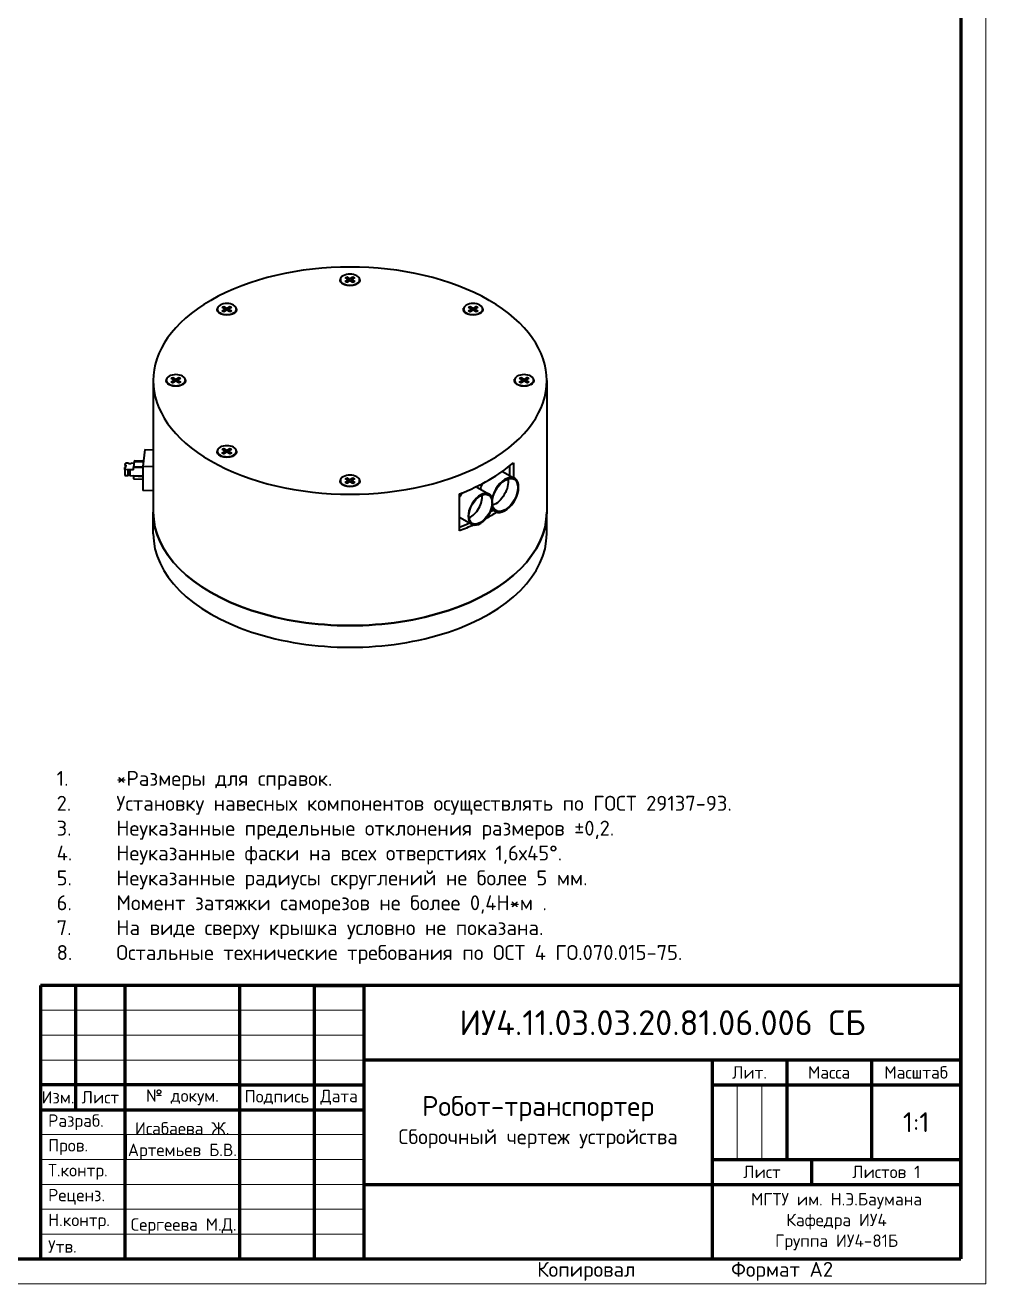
# Model space of a CAD drawing. Header units: millimetres. Extents: x -3633 to 871, y -630 to 261.
# Drawn here: x -611.8 to -418.7, y -579.4 to -326.4 of the extents above; entities that cross this region are included whole.
import ezdxf

# ---------------------------------------------------------------- set-up
doc = ezdxf.new("R2010")
doc.units = ezdxf.units.MM
for name, color, linetype, lineweight in [('border', 7, 'Continuous', 70), ('Text', 7, 'Continuous', 18), ('Сплошная толстая основная', 7, 'Continuous', 70)]:
    doc.layers.add(name, color=color, linetype=linetype, lineweight=lineweight)
doc.styles.add('Main', font='isocpeur.ttf', dxfattribs={"height": 3})

msp = doc.modelspace()

# ---------------------------------------------------------------- linework, layer by layer
at = {"layer": 'border', "lineweight": 18}
for p, q in [((-418.656, -159.45), (-418.656, -579.45)), ((-608.656, -524.45), (-543.656, -524.45)), ((-608.656, -529.45), (-543.656, -529.45)), ((-608.656, -529.45), (-543.656, -529.45)), ((-543.656, -534.45), (-608.656, -534.45)), ((-468.656, -539.45), (-468.656, -554.45)), ((-468.656, -554.45), (-468.656, -539.45)), ((-468.656, -539.45), (-468.656, -554.45)), ((-468.656, -554.45), (-468.656, -539.45)), ((-468.656, -539.45), (-468.656, -554.45)), ((-463.656, -539.45), (-463.656, -554.45)), ((-608.656, -554.45), (-591.656, -554.45)), ((-543.656, -554.45), (-591.656, -554.45)), ((-608.656, -559.45), (-591.656, -559.45)), ((-543.656, -559.45), (-591.656, -559.45)), ((-608.656, -564.45), (-543.656, -564.45)), ((-857.656, -579.45), (-437.656, -579.45)), ((-418.656, -579.45), (-715.656, -579.45))]:
    msp.add_line(p, q, dxfattribs=at)
at = {"layer": 'border', "lineweight": 70}
for p, q in [((-423.656, -164.45), (-423.656, -574.45)), ((-423.656, -519.45), (-608.656, -519.45)), ((-608.656, -519.45), (-608.656, -574.45)), ((-601.656, -519.45), (-601.656, -544.45)), ((-591.656, -574.45), (-591.656, -519.45)), ((-568.656, -519.45), (-568.656, -574.45)), ((-553.656, -519.45), (-553.656, -574.45)), ((-423.656, -574.45), (-423.656, -519.45)), ((-423.656, -534.45), (-543.656, -534.45)), ((-473.656, -534.45), (-473.656, -574.45)), ((-458.656, -534.45), (-458.656, -554.45)), ((-441.656, -534.45), (-441.656, -554.45)), ((-568.656, -539.45), (-608.656, -539.45)), ((-568.656, -539.45), (-553.656, -539.45)), ((-553.656, -539.45), (-543.656, -539.45)), ((-473.656, -539.45), (-423.656, -539.45)), ((-608.656, -544.45), (-543.656, -544.45)), ((-473.656, -554.45), (-423.656, -554.45)), ((-453.656, -559.45), (-453.656, -554.45)), ((-543.656, -559.45), (-473.656, -559.45)), ((-473.656, -559.45), (-423.656, -559.45)), ((-710.656, -574.45), (-423.656, -574.45)), ((-608.656, -574.45), (-423.656, -574.45))]:
    msp.add_line(p, q, dxfattribs=at)
at = {"layer": 'border', "lineweight": 40}
for p, q in [((-568.656, -519.45), (-591.656, -519.45)), ((-458.656, -519.45), (-458.656, -519.45)), ((-423.656, -519.45), (-441.656, -519.45)), ((-423.656, -534.45), (-423.656, -539.45)), ((-423.656, -534.45), (-423.656, -539.45)), ((-423.656, -574.45), (-423.656, -574.45))]:
    msp.add_line(p, q, dxfattribs=at)
at = {"layer": 'border'}
for p, q in [((-553.656, -519.45), (-543.656, -519.45)), ((-543.656, -519.45), (-543.656, -574.45)), ((-608.656, -524.45), (-608.656, -524.45)), ((-608.656, -539.45), (-608.656, -544.45)), ((-568.656, -539.45), (-568.656, -544.45)), ((-553.656, -539.45), (-553.656, -544.45)), ((-591.656, -549.45), (-591.656, -544.45)), ((-553.656, -546.95), (-553.656, -546.95)), ((-553.656, -546.95), (-553.656, -546.95)), ((-553.656, -546.95), (-553.656, -546.95)), ((-591.656, -549.45), (-591.656, -554.45)), ((-591.656, -551.95), (-591.656, -551.95)), ((-591.656, -559.45), (-591.656, -559.45))]:
    msp.add_line(p, q, dxfattribs=at)
at = {"layer": 'border', "lineweight": 20}
for p, q in [((-608.656, -549.45), (-543.656, -549.45)), ((-608.656, -549.45), (-543.656, -549.45)), ((-608.656, -569.45), (-543.656, -569.45)), ((-608.656, -569.45), (-591.656, -569.45)), ((-568.656, -569.45), (-543.656, -569.45))]:
    msp.add_line(p, q, dxfattribs=at)
at = {"layer": 'Сплошная толстая основная', "lineweight": 40, "ltscale": 1.31579}
for p, q in [((-547.076, -377.017), (-546.471, -377.366)), ((-546.471, -377.366), (-545.867, -377.017)), ((-548.396, -377.561), (-548.396, -377.691)), ((-546.81, -377.561), (-547.415, -377.213)), ((-547.415, -377.91), (-546.81, -377.561)), ((-546.471, -377.757), (-547.076, -378.106)), ((-546.81, -377.561), (-546.788, -377.94)), ((-546.471, -377.757), (-546.471, -377.366)), ((-545.867, -378.106), (-546.471, -377.757)), ((-546.133, -377.561), (-546.155, -377.94)), ((-545.528, -377.213), (-546.133, -377.561)), ((-546.133, -377.561), (-545.528, -377.91)), ((-544.546, -377.561), (-544.546, -377.691)), ((-573.145, -383.48), (-573.145, -383.61)), ((-571.559, -383.48), (-572.163, -383.131)), ((-572.163, -383.829), (-571.559, -383.48)), ((-571.824, -382.935), (-571.22, -383.284)), ((-571.22, -383.676), (-571.824, -384.024)), ((-571.559, -383.48), (-571.536, -383.858)), ((-571.22, -383.284), (-570.616, -382.935)), ((-571.22, -383.676), (-571.22, -383.284)), ((-570.616, -384.024), (-571.22, -383.676)), ((-570.881, -383.48), (-570.904, -383.858)), ((-570.277, -383.131), (-570.881, -383.48)), ((-570.881, -383.48), (-570.277, -383.829)), ((-569.295, -383.48), (-569.295, -383.61)), ((-523.648, -383.48), (-523.648, -383.61)), ((-522.062, -383.48), (-522.666, -383.131)), ((-522.666, -383.829), (-522.062, -383.48)), ((-522.327, -382.935), (-521.723, -383.284)), ((-521.723, -383.676), (-522.327, -384.024)), ((-522.062, -383.48), (-522.039, -383.858)), ((-521.723, -383.284), (-521.119, -382.935)), ((-521.723, -383.676), (-521.723, -383.284)), ((-521.119, -384.024), (-521.723, -383.676)), ((-521.384, -383.48), (-521.407, -383.858)), ((-520.78, -383.131), (-521.384, -383.48)), ((-521.384, -383.48), (-520.78, -383.829)), ((-519.798, -383.48), (-519.798, -383.61)), ((-582.076, -397.224), (-581.471, -397.573)), ((-581.471, -397.573), (-580.867, -397.224)), ((-512.076, -397.224), (-511.471, -397.573)), ((-511.471, -397.573), (-510.867, -397.224)), ((-586.021, -397.87), (-586.021, -420.015)), ((-583.396, -397.769), (-583.396, -397.899)), ((-581.81, -397.769), (-582.415, -397.42)), ((-582.415, -398.117), (-581.81, -397.769)), ((-581.471, -397.964), (-582.076, -398.313)), ((-581.81, -397.769), (-581.788, -398.147)), ((-581.471, -397.964), (-581.471, -397.573)), ((-580.867, -398.313), (-581.471, -397.964)), ((-581.133, -397.769), (-581.155, -398.147)), ((-580.528, -397.42), (-581.133, -397.769)), ((-581.133, -397.769), (-580.528, -398.117)), ((-579.546, -397.769), (-579.546, -397.899)), ((-513.396, -397.769), (-513.396, -397.899)), ((-511.81, -397.769), (-512.415, -397.42)), ((-512.415, -398.117), (-511.81, -397.769)), ((-511.471, -397.964), (-512.076, -398.313)), ((-511.81, -397.769), (-511.788, -398.147)), ((-511.471, -397.964), (-511.471, -397.573)), ((-510.867, -398.313), (-511.471, -397.964)), ((-511.133, -397.769), (-511.155, -398.147)), ((-510.528, -397.42), (-511.133, -397.769)), ((-511.133, -397.769), (-510.528, -398.117)), ((-509.546, -397.769), (-509.546, -397.899)), ((-506.921, -397.87), (-506.921, -424.284)), ((-587.691, -411.717), (-588.087, -415.115)), ((-587.691, -411.717), (-586.021, -411.782)), ((-573.145, -412.057), (-573.145, -412.187)), ((-571.559, -412.057), (-572.163, -411.709)), ((-572.163, -412.406), (-571.559, -412.057)), ((-571.824, -411.513), (-571.22, -411.862)), ((-571.22, -412.253), (-571.824, -412.602)), ((-571.559, -412.057), (-571.536, -412.436)), ((-571.22, -411.862), (-570.616, -411.513)), ((-571.22, -412.253), (-571.22, -411.862)), ((-570.616, -412.602), (-571.22, -412.253)), ((-570.881, -412.057), (-570.904, -412.436)), ((-570.277, -411.709), (-570.881, -412.057)), ((-570.881, -412.057), (-570.277, -412.406)), ((-569.295, -412.057), (-569.295, -412.187)), ((-591.659, -414.867), (-591.608, -414.434)), ((-591.446, -414.875), (-591.659, -414.867)), ((-591.659, -414.867), (-591.659, -415.33)), ((-590.965, -414.459), (-591.608, -414.434)), ((-591.5, -415.336), (-591.446, -414.875)), ((-590.965, -414.459), (-590.97, -414.503)), ((-590.97, -414.503), (-590.483, -414.522)), ((-590.965, -414.503), (-590.965, -414.459)), ((-590.483, -414.522), (-590.478, -414.478)), ((-589.882, -414.501), (-590.478, -414.478)), ((-589.847, -414.195), (-589.966, -415.214)), ((-589.834, -413.995), (-589.847, -414.103)), ((-587.978, -414.176), (-589.847, -414.103)), ((-589.847, -414.103), (-589.847, -414.195)), ((-587.989, -414.267), (-589.847, -414.195)), ((-587.965, -414.067), (-589.834, -413.995)), ((-514.353, -416.948), (-514.353, -414.994)), ((-513.596, -414.363), (-513.596, -417.385)), ((-591.763, -415.761), (-591.712, -415.328)), ((-591.119, -415.786), (-591.763, -415.761)), ((-591.763, -415.761), (-591.763, -416.923)), ((-591.763, -416.923), (-591.119, -416.948)), ((-591.712, -415.328), (-591.5, -415.336)), ((-591.119, -415.786), (-591.114, -415.742)), ((-591.119, -415.786), (-591.119, -416.948)), ((-591.119, -416.948), (-591.114, -416.904)), ((-591.114, -415.742), (-590.627, -415.761)), ((-591.114, -415.742), (-591.114, -416.904)), ((-591.114, -416.904), (-590.632, -416.922)), ((-590.627, -415.761), (-590.632, -415.805)), ((-589.989, -415.83), (-590.632, -415.805)), ((-590.632, -416.967), (-590.632, -415.805)), ((-590.632, -416.967), (-589.989, -416.992)), ((-589.998, -417.104), (-589.989, -417.025)), ((-589.998, -417.104), (-589.998, -417.579)), ((-588.087, -417.178), (-589.998, -417.104)), ((-589.976, -415.214), (-589.989, -415.322)), ((-589.989, -415.83), (-589.989, -415.322)), ((-588.087, -415.396), (-589.989, -415.322)), ((-589.989, -417.025), (-589.989, -416.992)), ((-588.087, -417.099), (-589.989, -417.025)), ((-588.087, -415.287), (-589.976, -415.214)), ((-588.087, -415.115), (-588.087, -419.935)), ((-586.009, -415.196), (-588.087, -415.115)), ((-547.076, -417.431), (-546.471, -417.78)), ((-546.471, -417.78), (-545.867, -417.431)), ((-515.821, -416.101), (-513.362, -417.52)), ((-589.998, -417.579), (-588.087, -417.653)), ((-586.009, -420.016), (-588.087, -419.935)), ((-586.021, -420.015), (-586.021, -424.284)), ((-548.396, -417.976), (-548.396, -418.106)), ((-546.81, -417.976), (-547.415, -417.627)), ((-547.415, -418.325), (-546.81, -417.976)), ((-546.471, -418.172), (-547.076, -418.52)), ((-546.81, -417.976), (-546.788, -418.354)), ((-546.471, -418.172), (-546.471, -417.78)), ((-545.867, -418.52), (-546.471, -418.172)), ((-546.133, -417.976), (-546.155, -418.354)), ((-545.528, -417.627), (-546.133, -417.976)), ((-546.133, -417.976), (-545.528, -418.325)), ((-544.546, -417.976), (-544.546, -418.106)), ((-520.962, -419.252), (-518.487, -420.681)), ((-524.485, -428.081), (-524.485, -420.65)), ((-586.021, -428.634), (-586.021, -424.284)), ((-518.094, -423.904), (-517.9, -423.792)), ((-518.026, -423.719), (-517.212, -424.189)), ((-506.921, -428.634), (-506.921, -424.284)), ((-524.462, -425.314), (-521.987, -426.743)), ((-522.871, -426.662), (-522.5, -426.447))]:
    msp.add_line(p, q, dxfattribs=at)
at = {"layer": 'Сплошная толстая основная', "lineweight": 40, "ltscale": 1.31579, "extrusion": (0, 0, -1)}
for centre, major_axis, start_param, end_param in [((-546.471, -397.87), (-39.55, 0), 2.3561945, 8.6393798), ((-546.471, -377.561), (-1.925, 0), 0.7853982, 7.0685835), ((-546.471, -377.561), (1.12, 0), 3.7113351, 4.1426465), ((-546.471, -377.561), (1.12, 0), 5.2821315, 5.7134428), ((-546.471, -377.663), (1.96, 0), 6.0385195, 9.6694438), ((-546.471, -377.691), (-1.925, 0), 5.5068372, 6.2831853), ((-546.471, -377.561), (-1.12, 0), 5.2821315, 5.7134428), ((-546.471, -377.561), (-1.12, 0), 3.7113351, 4.1426465), ((-546.471, -377.691), (1.925, 0), 0, 0.7763481), ((-571.22, -383.48), (-1.925, 0), 0.7853982, 7.0685835), ((-571.22, -383.581), (1.96, 0), 6.0385195, 9.6694438), ((-571.22, -383.61), (-1.925, 0), 5.5068372, 6.2831853), ((-571.22, -383.48), (1.12, 0), 3.7113351, 4.1426465), ((-571.22, -383.48), (-1.12, 0), 5.2821315, 5.7134428), ((-571.22, -383.48), (1.12, 0), 5.2821315, 5.7134428), ((-571.22, -383.48), (-1.12, 0), 3.7113351, 4.1426465), ((-571.22, -383.61), (1.925, 0), 0, 0.7763481), ((-521.723, -383.48), (-1.925, 0), 0.7853982, 7.0685835), ((-521.723, -383.581), (1.96, 0), 6.0385195, 9.6694438), ((-521.723, -383.61), (-1.925, 0), 5.5068372, 6.2831853), ((-521.723, -383.48), (1.12, 0), 3.7113351, 4.1426465), ((-521.723, -383.48), (-1.12, 0), 5.2821315, 5.7134428), ((-521.723, -383.48), (1.12, 0), 5.2821315, 5.7134428), ((-521.723, -383.48), (-1.12, 0), 3.7113351, 4.1426465), ((-521.723, -383.61), (1.925, 0), 0, 0.7763481), ((-581.471, -397.769), (-1.925, 0), 0.7853982, 7.0685835), ((-581.471, -397.769), (1.12, 0), 3.7113351, 4.1426465), ((-581.471, -397.769), (1.12, 0), 5.2821315, 5.7134428), ((-511.471, -397.769), (-1.925, 0), 0.7853982, 7.0685835), ((-511.471, -397.769), (1.12, 0), 3.7113351, 4.1426465), ((-511.471, -397.769), (1.12, 0), 5.2821315, 5.7134428), ((-581.471, -397.87), (1.96, 0), 6.0385195, 9.6694438), ((-581.471, -397.899), (-1.925, 0), 5.5068372, 6.2831853), ((-581.471, -397.769), (-1.12, 0), 5.2821315, 5.7134428), ((-581.471, -397.769), (-1.12, 0), 3.7113351, 4.1426465), ((-581.471, -397.899), (1.925, 0), 0, 0.7763481), ((-511.471, -397.87), (1.96, 0), 6.0385195, 9.6694438), ((-511.471, -397.899), (-1.925, 0), 5.5068372, 6.2831853), ((-511.471, -397.769), (-1.12, 0), 5.2821315, 5.7134428), ((-511.471, -397.769), (-1.12, 0), 3.7113351, 4.1426465), ((-511.471, -397.899), (1.925, 0), 0, 0.7763481), ((-571.22, -412.057), (-1.925, 0), 0.7853982, 7.0685835), ((-571.22, -412.159), (1.96, 0), 6.0385195, 9.6694438), ((-571.22, -412.187), (-1.925, 0), 5.5068372, 6.2831853), ((-571.22, -412.057), (1.12, 0), 3.7113351, 4.1426465), ((-571.22, -412.057), (-1.12, 0), 5.2821315, 5.7134428), ((-571.22, -412.057), (1.12, 0), 5.2821315, 5.7134428), ((-571.22, -412.057), (-1.12, 0), 3.7113351, 4.1426465), ((-571.22, -412.187), (1.925, 0), 0, 0.7763481), ((-546.471, -417.976), (-1.925, 0), 0.7853982, 7.0685835), ((-546.471, -417.976), (1.12, 0), 3.7113351, 4.1426465), ((-546.471, -417.976), (1.12, 0), 5.2821315, 5.7134428), ((-546.471, -418.077), (1.96, 0), 6.0385195, 9.6694438), ((-546.471, -418.106), (-1.925, 0), 5.5068372, 6.2831853), ((-546.471, -417.976), (-1.12, 0), 5.2821315, 5.7134428), ((-546.471, -417.976), (-1.12, 0), 3.7113351, 4.1426465), ((-546.471, -418.106), (1.925, 0), 0, 0.7763481), ((-517.267, -419.711), (-1.82, -3.152), 3.7167041, 5.7080739), ((-546.471, -424.284), (39.55, 0), 6.2831732, 9.42479), ((-546.471, -409.1), (-39.55, 0), 3.870035, 3.9473743), ((-546.471, -409.1), (-39.55, 0), 4.0337879, 4.1229325)]:
    msp.add_ellipse(centre, major_axis=major_axis, ratio=0.5773503, start_param=start_param, end_param=end_param, dxfattribs=at)
at = {"layer": 'Сплошная толстая основная', "lineweight": 40, "ltscale": 1.31579}
for centre, major_axis, start_param, end_param in [((-546.471, -401.67), (39.55, 0), 5.3018455, 5.6937288), ((-515.287, -420.854), (-1.82, -3.152), 2.3561945, 8.6393798), ((-515.287, -420.854), (-1.925, -3.334), 5.792732, 11.4860276), ((-522.712, -422.283), (1.75, 3.031), 0, 0.0748509), ((-517.762, -419.426), (-1.925, -3.334), 4.7779831, 5.0984667), ((-522.712, -422.283), (-1.75, -3.031), 4.4032071, 4.7257995), ((-520.237, -423.712), (1.75, 3.031), 5.8232589, 11.4555007), ((-520.237, -423.712), (-1.645, -2.849), 2.3561945, 8.6393798), ((-522.217, -422.569), (1.645, 2.849), 3.7873369, 5.6374411), ((-546.471, -424.284), (-39.55, 0), 0, 3.1415927), ((-546.471, -409.1), (38.5, 0), 5.5363634, 5.5552048), ((-522.712, -422.283), (-1.75, -3.031), 6.2697748, 6.2831853), ((-546.471, -409.1), (38.5, 0), 5.3201983, 5.3859787), ((-546.471, -428.634), (-39.55, 0), 0, 3.1415927)]:
    msp.add_ellipse(centre, major_axis=major_axis, ratio=0.5773503, start_param=start_param, end_param=end_param, dxfattribs=at)
for points, weights, knots in [([(-546.611, -377.837), (-546.695, -377.694), (-546.935, -377.27), (-547.076, -377.017)], [3.7368228456, 3.19788267468, 2.22261323409, 1.87913725821], [0.736768378, 0.736768378, 0.736768378, 0.803694086, 0.83574813, 0.83574813, 0.83574813]), ([(-545.867, -377.017), (-545.91, -377.094), (-546.187, -377.59), (-546.32, -377.816), (-546.332, -377.837)], [1.87913725821, 1.97175060236, 2.88984367579, 3.64501531446, 3.7368228456], [0.039102362, 0.039102362, 0.039102362, 0.047745272, 0.126681434, 0.138082113, 0.138082113, 0.138082113]), ([(-547.066, -378.1), (-547.109, -378.078), (-547.264, -377.995), (-547.415, -377.91)], [2.90230921874, 2.72521152869, 2.22261323409, 1.87913725821], [0.784739606, 0.784739606, 0.784739606, 0.803694086, 0.83574813, 0.83574813, 0.83574813]), ([(-545.528, -377.91), (-545.574, -377.936), (-545.774, -378.047), (-545.877, -378.1)], [1.87913725821, 1.97175060236, 2.50647392157, 2.90230921874], [0.039102362, 0.039102362, 0.039102362, 0.047745272, 0.090110885, 0.090110885, 0.090110885]), ([(-571.815, -384.019), (-571.857, -383.997), (-572.012, -383.913), (-572.163, -383.829)], [2.90230921874, 2.72521152869, 2.22261323409, 1.87913725821], [0.784739606, 0.784739606, 0.784739606, 0.803694086, 0.83574813, 0.83574813, 0.83574813]), ([(-571.359, -383.756), (-571.444, -383.613), (-571.684, -383.188), (-571.824, -382.935)], [3.7368228456, 3.19788267468, 2.22261323409, 1.87913725821], [0.736768378, 0.736768378, 0.736768378, 0.803694086, 0.83574813, 0.83574813, 0.83574813]), ([(-570.616, -382.935), (-570.659, -383.012), (-570.936, -383.508), (-571.069, -383.735), (-571.081, -383.756)], [1.87913725821, 1.97175060236, 2.88984367579, 3.64501531446, 3.7368228456], [0.039102362, 0.039102362, 0.039102362, 0.047745272, 0.126681434, 0.138082113, 0.138082113, 0.138082113]), ([(-570.277, -383.829), (-570.323, -383.854), (-570.522, -383.965), (-570.625, -384.019)], [1.87913725821, 1.97175060236, 2.50647392157, 2.90230921874], [0.039102362, 0.039102362, 0.039102362, 0.047745272, 0.090110885, 0.090110885, 0.090110885]), ([(-522.318, -384.019), (-522.36, -383.997), (-522.515, -383.913), (-522.666, -383.829)], [2.90230921874, 2.72521152869, 2.22261323409, 1.87913725821], [0.784739606, 0.784739606, 0.784739606, 0.803694086, 0.83574813, 0.83574813, 0.83574813]), ([(-521.862, -383.756), (-521.946, -383.613), (-522.186, -383.188), (-522.327, -382.935)], [3.7368228456, 3.19788267468, 2.22261323409, 1.87913725821], [0.736768378, 0.736768378, 0.736768378, 0.803694086, 0.83574813, 0.83574813, 0.83574813]), ([(-521.119, -382.935), (-521.161, -383.012), (-521.439, -383.508), (-521.571, -383.735), (-521.584, -383.756)], [1.87913725821, 1.97175060236, 2.88984367579, 3.64501531446, 3.7368228456], [0.039102362, 0.039102362, 0.039102362, 0.047745272, 0.126681434, 0.138082113, 0.138082113, 0.138082113]), ([(-520.78, -383.829), (-520.826, -383.854), (-521.025, -383.965), (-521.128, -384.019)], [1.87913725821, 1.97175060236, 2.50647392157, 2.90230921874], [0.039102362, 0.039102362, 0.039102362, 0.047745272, 0.090110885, 0.090110885, 0.090110885]), ([(-581.611, -398.045), (-581.695, -397.902), (-581.935, -397.477), (-582.076, -397.224)], [3.7368228456, 3.19788267468, 2.22261323409, 1.87913725821], [0.736768378, 0.736768378, 0.736768378, 0.803694086, 0.83574813, 0.83574813, 0.83574813]), ([(-580.867, -397.224), (-580.91, -397.301), (-581.187, -397.797), (-581.32, -398.023), (-581.332, -398.045)], [1.87913725821, 1.97175060236, 2.88984367579, 3.64501531446, 3.7368228456], [0.039102362, 0.039102362, 0.039102362, 0.047745272, 0.126681434, 0.138082113, 0.138082113, 0.138082113]), ([(-511.611, -398.045), (-511.695, -397.902), (-511.935, -397.477), (-512.076, -397.224)], [3.7368228456, 3.19788267468, 2.22261323409, 1.87913725821], [0.736768378, 0.736768378, 0.736768378, 0.803694086, 0.83574813, 0.83574813, 0.83574813]), ([(-510.867, -397.224), (-510.91, -397.301), (-511.187, -397.797), (-511.32, -398.023), (-511.332, -398.045)], [1.87913725821, 1.97175060236, 2.88984367579, 3.64501531446, 3.7368228456], [0.039102362, 0.039102362, 0.039102362, 0.047745272, 0.126681434, 0.138082113, 0.138082113, 0.138082113]), ([(-582.066, -398.308), (-582.109, -398.286), (-582.264, -398.202), (-582.415, -398.117)], [2.90230921874, 2.72521152869, 2.22261323409, 1.87913725821], [0.784739606, 0.784739606, 0.784739606, 0.803694086, 0.83574813, 0.83574813, 0.83574813]), ([(-580.528, -398.117), (-580.574, -398.143), (-580.774, -398.254), (-580.877, -398.308)], [1.87913725821, 1.97175060236, 2.50647392157, 2.90230921874], [0.039102362, 0.039102362, 0.039102362, 0.047745272, 0.090110885, 0.090110885, 0.090110885]), ([(-512.066, -398.308), (-512.109, -398.286), (-512.264, -398.202), (-512.415, -398.117)], [2.90230921874, 2.72521152869, 2.22261323409, 1.87913725821], [0.784739606, 0.784739606, 0.784739606, 0.803694086, 0.83574813, 0.83574813, 0.83574813]), ([(-510.528, -398.117), (-510.574, -398.143), (-510.774, -398.254), (-510.877, -398.308)], [1.87913725821, 1.97175060236, 2.50647392157, 2.90230921874], [0.039102362, 0.039102362, 0.039102362, 0.047745272, 0.090110885, 0.090110885, 0.090110885]), ([(-571.815, -412.596), (-571.857, -412.574), (-572.012, -412.491), (-572.163, -412.406)], [2.90230921874, 2.72521152869, 2.22261323409, 1.87913725821], [0.784739606, 0.784739606, 0.784739606, 0.803694086, 0.83574813, 0.83574813, 0.83574813]), ([(-571.359, -412.333), (-571.444, -412.19), (-571.684, -411.766), (-571.824, -411.513)], [3.7368228456, 3.19788267468, 2.22261323409, 1.87913725821], [0.736768378, 0.736768378, 0.736768378, 0.803694086, 0.83574813, 0.83574813, 0.83574813]), ([(-570.616, -411.513), (-570.659, -411.59), (-570.936, -412.086), (-571.069, -412.312), (-571.081, -412.333)], [1.87913725821, 1.97175060236, 2.88984367579, 3.64501531446, 3.7368228456], [0.039102362, 0.039102362, 0.039102362, 0.047745272, 0.126681434, 0.138082113, 0.138082113, 0.138082113]), ([(-570.277, -412.406), (-570.323, -412.432), (-570.522, -412.542), (-570.625, -412.596)], [1.87913725821, 1.97175060236, 2.50647392157, 2.90230921874], [0.039102362, 0.039102362, 0.039102362, 0.047745272, 0.090110885, 0.090110885, 0.090110885]), ([(-546.611, -418.252), (-546.695, -418.109), (-546.935, -417.684), (-547.076, -417.431)], [3.7368228456, 3.19788267468, 2.22261323409, 1.87913725821], [0.736768378, 0.736768378, 0.736768378, 0.803694086, 0.83574813, 0.83574813, 0.83574813]), ([(-545.867, -417.431), (-545.91, -417.508), (-546.187, -418.004), (-546.32, -418.23), (-546.332, -418.252)], [1.87913725821, 1.97175060236, 2.88984367579, 3.64501531446, 3.7368228456], [0.039102362, 0.039102362, 0.039102362, 0.047745272, 0.126681434, 0.138082113, 0.138082113, 0.138082113]), ([(-547.066, -418.515), (-547.109, -418.493), (-547.264, -418.409), (-547.415, -418.325)], [2.90230921874, 2.72521152869, 2.22261323409, 1.87913725821], [0.784739606, 0.784739606, 0.784739606, 0.803694086, 0.83574813, 0.83574813, 0.83574813]), ([(-545.528, -418.325), (-545.574, -418.35), (-545.774, -418.461), (-545.877, -418.515)], [1.87913725821, 1.97175060236, 2.50647392157, 2.90230921874], [0.039102362, 0.039102362, 0.039102362, 0.047745272, 0.090110885, 0.090110885, 0.090110885])]:
    msp.add_rational_spline(points, weights, degree=2, knots=knots, dxfattribs=at)

# ---------------------------------------------------------------- texts
at = {"layer": 'border', "char_height": 2.5, "attachment_point": 5, "style": 'Main'}
for s, insert, width in [('\\pxqc;Масса', (-450.156, -536.95), 8.80675), ('\\pxqc;Масштаб', (-432.656, -536.95), 12.13842), ('\\pxqc;№ докум.', (-580.156, -541.95), 22.84084)]:
    msp.add_mtext(s, dxfattribs=dict(at, insert=insert, width=width))
at = {"layer": 'border', "style": 'Main'}
for s, width, gutter_width, heights, insert, char_height, attachment_point in [('Изм.', 2.5, 12.5, [0], (-605.156, -541.95), 2.5, 5), ('\\pxqc;Лист', 5.19616, 12.5, [0], (-596.656, -541.95), 2.5, 5), ('\\pxqc;Подпись', 5, 12.5, [0], (-561.156, -541.95), 2.5, 5), ('\\pxqc;1:1', 17.91884, 15, [15.083], (-432.656, -546.95), 4, 5), ('Пров.', 7.5, 12.5, [0], (-607.156, -551.943), 2.5, 4), ('\\pxqc;Лист', 2.5, 12.5, [0], (-463.656, -556.95), 2.5, 5), ('Реценз.', 2.5, 12.5, [0], (-607.156, -561.951), 2.5, 4), ('\\pxqc;                  Копировал ', 70, 15, [0], (-516.156, -576.95), 3, 5), ('\\pxql;  Формат A2', 40.02094, 15, [0], (-453.656, -576.95), 3, 5)]:
    msp.add_mtext_dynamic_manual_height_columns(s, width=width, gutter_width=gutter_width, heights=heights, dxfattribs=dict(at, insert=insert, char_height=char_height, attachment_point=attachment_point))
at = {"layer": 'border', "char_height": 2.5, "style": 'Main'}
for s, insert, attachment_point in [('\\pxqc;Дата', (-548.656, -541.95), 5), ('Разраб.', (-607.156, -546.978), 4), ('Т.контр.', (-607.156, -556.95), 4), ('\\pxqc;Листов 1 ', (-438.656, -556.95), 5), ('Н.контр.', (-607.156, -566.95), 4), ('Утв.', (-607.156, -571.95), 4)]:
    msp.add_mtext(s, dxfattribs=dict(at, insert=insert, attachment_point=attachment_point))
at = {"layer": 'Text', "style": 'Main'}
for s, width, gutter_width, heights, insert, char_height, attachment_point in [('\\pxi-3,l3;1.^I*Размеры для справок. \\P2.^IУстановку навесных компонентов осуществлять по ГОСТ 29137-93.\\P3.^IНеуказанные предельные отклонения размеров ±0,2.\\P4.^IНеуказанные фаски на всех отверстиях 1,6х45°. \\P5.^IНеуказанные радиусы скруглений не более 5 мм.\\P6.^IМомент затяжки саморезов не более 0,4Н*м . \\P7.^IНа виде сверху крышка условно не показана.\\P8.^IОстальные технические требования по ОСТ 4 ГО.070.015-75.', 182.14759, 15, [0], (-605.439, -476.337), 3, 1), ('\\pxt17;{\\H1.66667x;ИУ4.11.03.03.20.81.06.006 СБ }', 120, 66.064, [15], (-483.656, -526.95), 3, 5), ('\\pxqc;{\\H1.33333x;Робот-транспортер}\\PСборочный чертеж устройства', 60, 66.064, [0], (-508.656, -546.95), 3, 5), ('\\pxqc;МГТУ им. Н.Э.Баумана\\P\\pq*;Кафедра ИУ4\\P\\pqc;Группа ИУ4-81Б', 47.99945, 66.064, [14.024], (-448.656, -566.95), 2.5, 5)]:
    msp.add_mtext_dynamic_manual_height_columns(s, width=width, gutter_width=gutter_width, heights=heights, dxfattribs=dict(at, insert=insert, char_height=char_height, attachment_point=attachment_point))
at = {"layer": 'Text', "insert": (-466.156, -536.95), "char_height": 2.5, "attachment_point": 5, "style": 'Main'}
msp.add_mtext('\\pxqc;Лит.', dxfattribs=at)
at = {"layer": 'Text', "char_height": 2.5, "attachment_point": 7, "style": 'Main'}
for s, insert, width in [('\\pxsm1.5,qc;Исабаева Ж.', (-591.656, -549.45), 22.93053), ('\\pxsm1,qc;Артемьев Б.В.', (-591.656, -554.45), 23), ('\\pxsm1.5,qc;Сергеева М.Д.', (-591.656, -569.45), 23.51314)]:
    msp.add_mtext(s, dxfattribs=dict(at, insert=insert, width=width))

doc.saveas('drawing.dxf')
